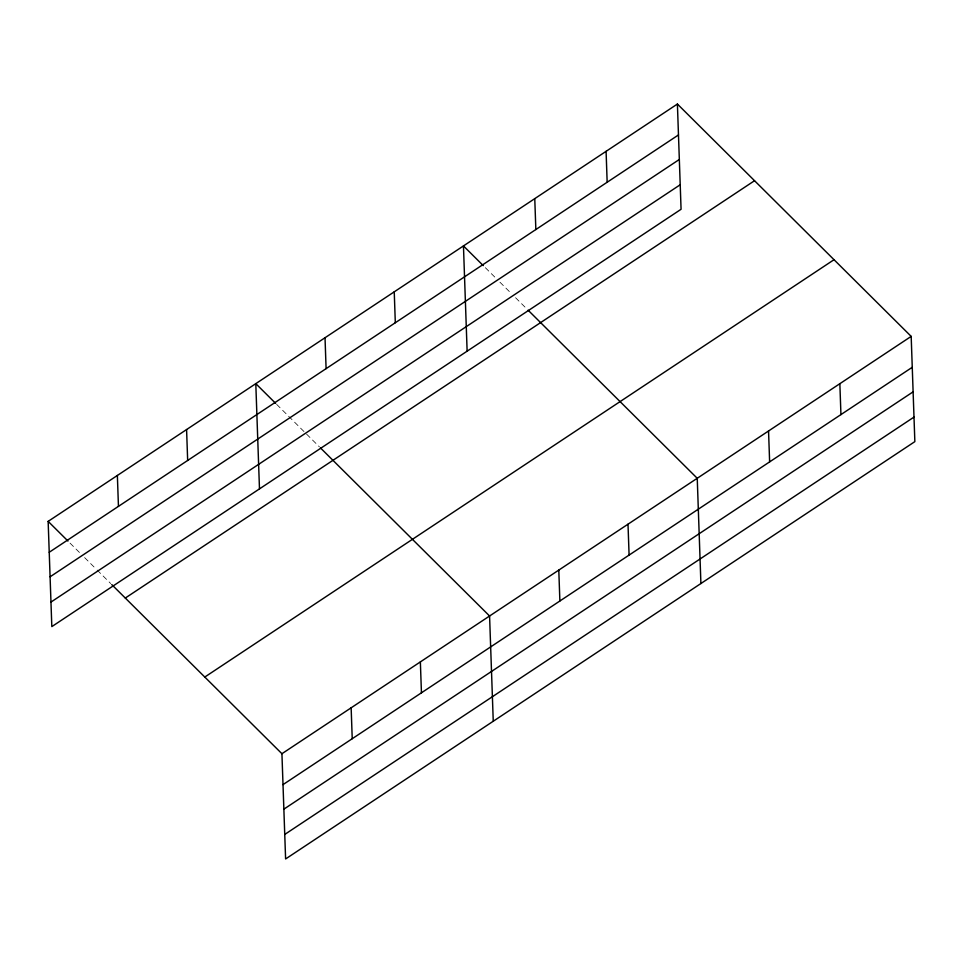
<?xml version="1.0" encoding="UTF-8"?>
<svg xmlns="http://www.w3.org/2000/svg" width="963" height="963" viewBox="0 0 963 963"><rect width="100%" height="100%" fill="white"/><g stroke="black" fill="none" stroke-linecap="round" stroke-linejoin="round"><path stroke-width="0.72" stroke-dasharray="4.82 3.61" d="M485.352 267.69L495.776 278.054M499.941 282.195L511.413 293.595M515.578 297.736L527.05 309.135M276.658 404.364L319.391 446.856M70.046 543.12L80.471 553.484M84.636 557.625L96.107 569.025M97.143 570.06L110.697 583.53"/><path stroke-width="1.44" d="M677.398 104.04L681.07 209.284L51.821 626.612L48.15 521.368L677.398 104.04L911.179 336.388L914.85 441.632L285.602 858.96L281.93 753.716L111.744 584.577M49.233 552.268L678.482 134.94M50.088 576.801L679.336 159.473M50.967 602.08L680.215 184.752M125.298 598.047L754.547 180.707M204.782 677.049L834.03 259.709M281.93 753.716L911.179 336.388M283.002 784.628L912.25 367.3M283.868 809.161L913.117 391.833M284.747 834.44L913.995 417.099M483.257 265.619L463.456 245.926L467.127 351.17M528.085 310.17L697.236 478.286L700.908 583.53M275.611 403.328L255.797 383.647L259.48 488.891M320.438 447.891L489.577 616.007L493.249 721.251M48.15 521.368L67.964 541.05M839.856 383.695L840.94 414.596M768.546 430.991L769.63 461.891M628.008 524.185L629.092 555.097M606.088 151.335L607.159 182.236M558.793 570.096L559.876 601.008M534.766 198.631L535.849 229.543M420.362 661.906L421.445 692.818M394.24 291.837L395.312 322.737M351.146 707.817L352.229 738.729M325.025 337.736L326.096 368.648M186.581 429.546L187.665 460.458M117.366 475.457L118.449 506.369"/></g></svg>
